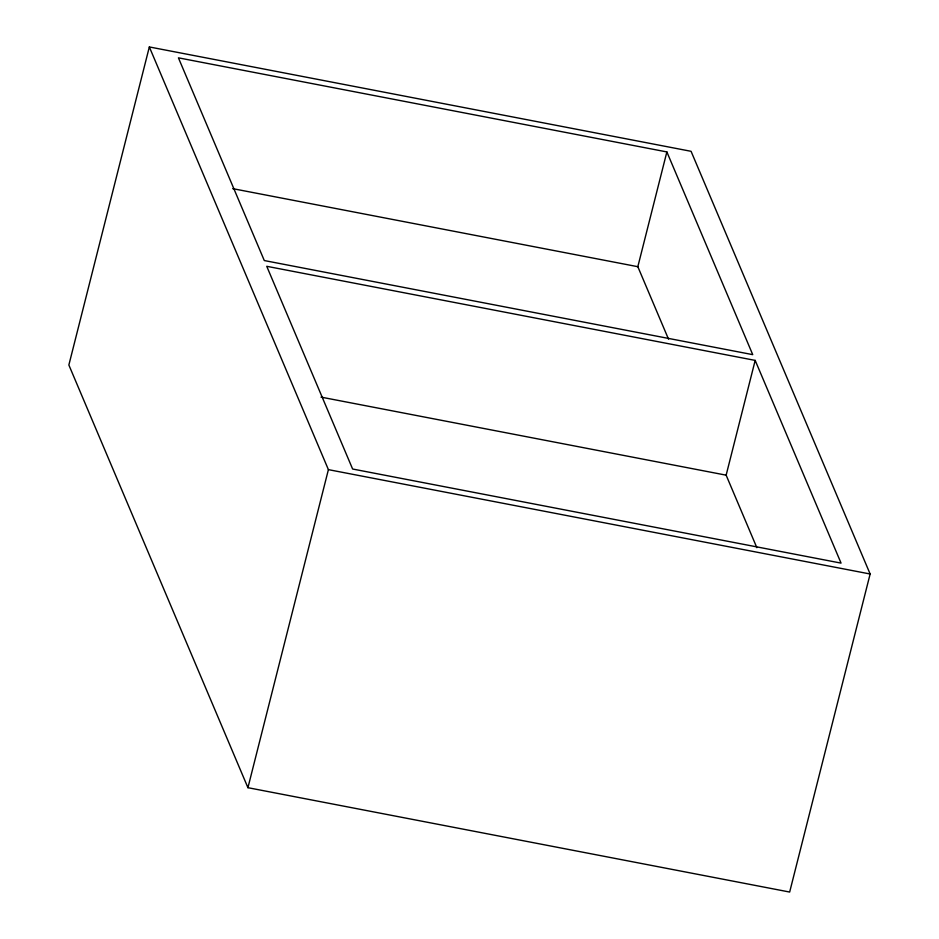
<?xml version="1.0" encoding="UTF-8"?>
<svg xmlns="http://www.w3.org/2000/svg" width="939" height="939" viewBox="0 0 939 939"><rect width="100%" height="100%" fill="white"/><g stroke="black" fill="none" stroke-linecap="round" stroke-linejoin="round"><path stroke-width="1.41" d="M149.336 46.95L68.864 365.001L247.931 787.692L789.664 892.05L870.136 573.999L691.069 151.308L149.336 46.95L328.404 469.641L247.931 787.692M668.533 339.19L637.827 266.699L666.866 151.93L178.422 57.831L264.293 260.549L752.738 354.649L666.866 151.93M756.846 547.66L726.14 475.169L755.179 360.4L266.735 266.3L352.618 469.019L841.062 563.118L755.179 360.4M232.708 188.645L637.827 266.699M321.021 397.115L726.14 475.169M328.404 469.641L870.136 573.999"/></g></svg>
